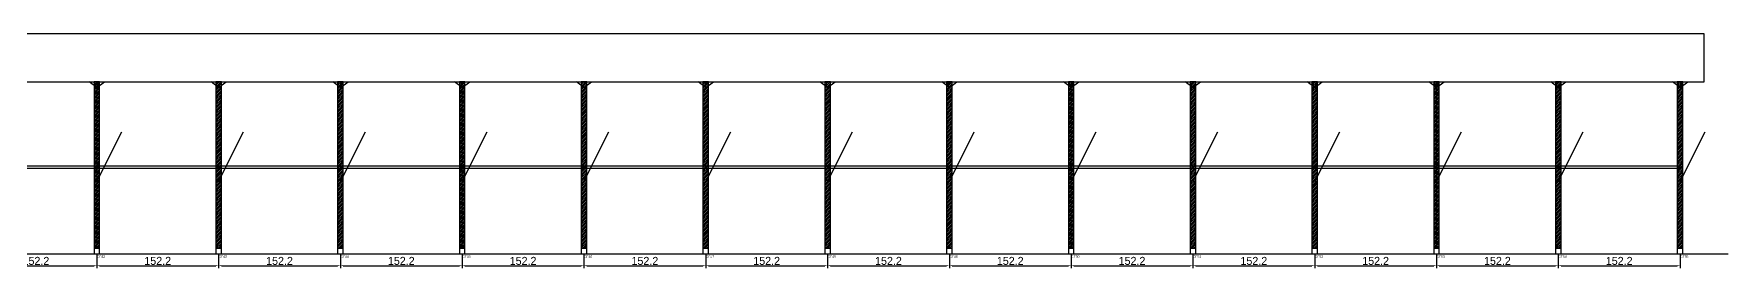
# Model space of a CAD drawing. Header units: metres. Extents: x -30 to 8308, y -25 to 308.
# Drawn here: x 6191 to 8308, y -25 to 268 of the extents above; entities that cross this region are included whole.
import ezdxf

# ---------------------------------------------------------------- set-up
doc = ezdxf.new("R2010")
doc.units = ezdxf.units.M
for name, color, linetype in [('BARRA_ANCORAGEM', 1, 'Continuous'), ('COTA', 241, 'Continuous'), ('GARFOS OK', 3, 'Continuous'), ('NOME DA VIGA', 6, 'Continuous'), ('SARR_7x7', 40, 'Continuous'), ('TIRAS REESCORAMENTO', 252, 'Continuous'), ('VIGAS', 3, 'Continuous')]:
    doc.layers.add(name, color=color, linetype=linetype)
doc.dimstyles.new('EZ DXF', dxfattribs={"dimtxt": 10, "dimasz": 3.5, "dimexe": 3, "dimexo": 1.5, "dimgap": 1, "dimtad": 1, "dimdec": 1, "dimdsep": 46, "dimcen": 2.5, "dimazin": 3, "dimtfac": 1, "dimtmove": 0, "dimatfit": 3})

msp = doc.modelspace()

# ---------------------------------------------------------------- hatches: boundary and pattern name
at = {"layer": 'COTA'}
h = msp.add_hatch(dxfattribs=at)
h.set_pattern_fill('ANSI31', scale=0.5)
h.paths.add_polyline_path([(6265.89, 0), (6272.89, 0), (6272.89, 208), (6265.89, 208)])
h = msp.add_hatch(dxfattribs=at)
h.set_pattern_fill('ANSI31', scale=0.5)
h.paths.add_polyline_path([(6418.07, 0), (6425.07, 0), (6425.07, 208), (6418.07, 208)])
h = msp.add_hatch(dxfattribs=at)
h.set_pattern_fill('ANSI31', scale=0.5)
h.paths.add_polyline_path([(6570.25, 0), (6577.25, 0), (6577.25, 208), (6570.25, 208)])
h = msp.add_hatch(dxfattribs=at)
h.set_pattern_fill('ANSI31', scale=0.5)
h.paths.add_polyline_path([(6722.43, 0), (6729.43, 0), (6729.43, 208), (6722.43, 208)])
h = msp.add_hatch(dxfattribs=at)
h.set_pattern_fill('ANSI31', scale=0.5)
h.paths.add_polyline_path([(6874.61, 0), (6881.61, 0), (6881.61, 208), (6874.61, 208)])
h = msp.add_hatch(dxfattribs=at)
h.set_pattern_fill('ANSI31', scale=0.5)
h.paths.add_polyline_path([(7026.79, 0), (7033.79, 0), (7033.79, 208), (7026.79, 208)])
h = msp.add_hatch(dxfattribs=at)
h.set_pattern_fill('ANSI31', scale=0.5)
h.paths.add_polyline_path([(7178.97, 0), (7185.97, 0), (7185.97, 208), (7178.97, 208)])
h = msp.add_hatch(dxfattribs=at)
h.set_pattern_fill('ANSI31', scale=0.5)
h.paths.add_polyline_path([(7331.15, 0), (7338.15, 0), (7338.15, 208), (7331.15, 208)])
h = msp.add_hatch(dxfattribs=at)
h.set_pattern_fill('ANSI31', scale=0.5)
h.paths.add_polyline_path([(7483.33, 0), (7490.33, 0), (7490.33, 208), (7483.33, 208)])
h = msp.add_hatch(dxfattribs=at)
h.set_pattern_fill('ANSI31', scale=0.5)
h.paths.add_polyline_path([(7635.51, 0), (7642.51, 0), (7642.51, 208), (7635.51, 208)])
h = msp.add_hatch(dxfattribs=at)
h.set_pattern_fill('ANSI31', scale=0.5)
h.paths.add_polyline_path([(7787.69, 0), (7794.69, 0), (7794.69, 208), (7787.69, 208)])
h = msp.add_hatch(dxfattribs=at)
h.set_pattern_fill('ANSI31', scale=0.5)
h.paths.add_polyline_path([(7939.87, 0), (7946.87, 0), (7946.87, 208), (7939.87, 208)])
h = msp.add_hatch(dxfattribs=at)
h.set_pattern_fill('ANSI31', scale=0.5)
h.paths.add_polyline_path([(8092.05, 0), (8099.05, 0), (8099.05, 208), (8092.05, 208)])
h = msp.add_hatch(dxfattribs=at)
h.set_pattern_fill('ANSI31', scale=0.5)
h.paths.add_polyline_path([(8244.23, 0), (8251.23, 0), (8251.23, 208), (8244.23, 208)])

# ---------------------------------------------------------------- linework, layer by layer
at = {"layer": 'BARRA_ANCORAGEM'}
for p, q in [((6269.39, 83.2), (6300.59, 145.6)), ((6421.57, 83.2), (6452.77, 145.6)), ((6573.75, 83.2), (6604.95, 145.6)), ((6725.93, 83.2), (6757.13, 145.6)), ((6878.11, 83.2), (6909.31, 145.6)), ((7030.29, 83.2), (7061.49, 145.6)), ((7182.47, 83.2), (7213.67, 145.6)), ((7334.65, 83.2), (7365.85, 145.6)), ((7486.83, 83.2), (7518.03, 145.6)), ((7639.01, 83.2), (7670.21, 145.6)), ((7791.19, 83.2), (7822.39, 145.6)), ((7943.37, 83.2), (7974.57, 145.6)), ((8095.55, 83.2), (8126.75, 145.6)), ((8247.73, 83.2), (8278.93, 145.6))]:
    msp.add_line(p, q, dxfattribs=at)
at = {"layer": 'GARFOS OK'}
for p, q in [((6269.39, 201), (6259.89, 208)), ((6259.89, 208), (6278.89, 208)), ((6269.39, 201), (6278.89, 208)), ((6421.57, 201), (6412.07, 208)), ((6412.07, 208), (6431.07, 208)), ((6421.57, 201), (6431.07, 208)), ((6573.75, 201), (6564.25, 208)), ((6564.25, 208), (6583.25, 208)), ((6573.75, 201), (6583.25, 208)), ((6725.93, 201), (6716.43, 208)), ((6716.43, 208), (6735.43, 208)), ((6725.93, 201), (6735.43, 208)), ((6878.11, 201), (6868.61, 208)), ((6868.61, 208), (6887.61, 208)), ((6878.11, 201), (6887.61, 208)), ((7030.29, 201), (7020.79, 208)), ((7020.79, 208), (7039.79, 208)), ((7030.29, 201), (7039.79, 208)), ((7182.47, 201), (7172.97, 208)), ((7172.97, 208), (7191.97, 208)), ((7182.47, 201), (7191.97, 208)), ((7334.65, 201), (7325.15, 208)), ((7325.15, 208), (7344.15, 208)), ((7334.65, 201), (7344.15, 208)), ((7486.83, 201), (7477.33, 208)), ((7477.33, 208), (7496.33, 208)), ((7486.83, 201), (7496.33, 208)), ((7639.01, 201), (7629.51, 208)), ((7629.51, 208), (7648.51, 208)), ((7639.01, 201), (7648.51, 208)), ((7791.19, 201), (7781.69, 208)), ((7781.69, 208), (7800.69, 208)), ((7791.19, 201), (7800.69, 208)), ((7943.37, 201), (7933.87, 208)), ((7933.87, 208), (7952.87, 208)), ((7943.37, 201), (7952.87, 208)), ((8095.55, 201), (8086.05, 208)), ((8086.05, 208), (8105.05, 208)), ((8095.55, 201), (8105.05, 208)), ((8247.73, 201), (8238.23, 208)), ((8238.23, 208), (8257.23, 208)), ((8247.73, 201), (8257.23, 208))]:
    msp.add_line(p, q, dxfattribs=at)
at = {"layer": 'GARFOS OK', "linetype": 'CONTINUOUS'}
msp.add_line((-30, -7), (8307.73, -7), dxfattribs=at)
at = {"layer": 'GARFOS OK'}
for points in [[(6265.89, 0), (6272.89, 0), (6272.89, 208), (6265.89, 208), (6265.89, 0)], [(6418.07, 0), (6425.07, 0), (6425.07, 208), (6418.07, 208), (6418.07, 0)], [(6570.25, 0), (6577.25, 0), (6577.25, 208), (6570.25, 208), (6570.25, 0)], [(6722.43, 0), (6729.43, 0), (6729.43, 208), (6722.43, 208), (6722.43, 0)], [(6874.61, 0), (6881.61, 0), (6881.61, 208), (6874.61, 208), (6874.61, 0)], [(7026.79, 0), (7033.79, 0), (7033.79, 208), (7026.79, 208), (7026.79, 0)], [(7178.97, 0), (7185.97, 0), (7185.97, 208), (7178.97, 208), (7178.97, 0)], [(7331.15, 0), (7338.15, 0), (7338.15, 208), (7331.15, 208), (7331.15, 0)], [(7483.33, 0), (7490.33, 0), (7490.33, 208), (7483.33, 208), (7483.33, 0)], [(7635.51, 0), (7642.51, 0), (7642.51, 208), (7635.51, 208), (7635.51, 0)], [(7787.69, 0), (7794.69, 0), (7794.69, 208), (7787.69, 208), (7787.69, 0)], [(7939.87, 0), (7946.87, 0), (7946.87, 208), (7939.87, 208), (7939.87, 0)], [(8092.05, 0), (8099.05, 0), (8099.05, 208), (8092.05, 208), (8092.05, 0)], [(8244.23, 0), (8251.23, 0), (8251.23, 208), (8244.23, 208), (8244.23, 0)]]:
    msp.add_lwpolyline(points, dxfattribs=at)
at = {"layer": 'SARR_7x7'}
for points in [[(6265.89, -7), (6272.89, -7), (6272.89, 0), (6265.89, 0), (6265.89, -7)], [(6418.07, -7), (6425.07, -7), (6425.07, 0), (6418.07, 0), (6418.07, -7)], [(6570.25, -7), (6577.25, -7), (6577.25, 0), (6570.25, 0), (6570.25, -7)], [(6722.43, -7), (6729.43, -7), (6729.43, 0), (6722.43, 0), (6722.43, -7)], [(6874.61, -7), (6881.61, -7), (6881.61, 0), (6874.61, 0), (6874.61, -7)], [(7026.79, -7), (7033.79, -7), (7033.79, 0), (7026.79, 0), (7026.79, -7)], [(7178.97, -7), (7185.97, -7), (7185.97, 0), (7178.97, 0), (7178.97, -7)], [(7331.15, -7), (7338.15, -7), (7338.15, 0), (7331.15, 0), (7331.15, -7)], [(7483.33, -7), (7490.33, -7), (7490.33, 0), (7483.33, 0), (7483.33, -7)], [(7635.51, -7), (7642.51, -7), (7642.51, 0), (7635.51, 0), (7635.51, -7)], [(7787.69, -7), (7794.69, -7), (7794.69, 0), (7787.69, 0), (7787.69, -7)], [(7939.87, -7), (7946.87, -7), (7946.87, 0), (7939.87, 0), (7939.87, -7)], [(8092.05, -7), (8099.05, -7), (8099.05, 0), (8092.05, 0), (8092.05, -7)], [(8244.23, -7), (8251.23, -7), (8251.23, 0), (8244.23, 0), (8244.23, -7)]]:
    msp.add_lwpolyline(points, dxfattribs=at)
at = {"layer": 'TIRAS REESCORAMENTO'}
for points in [[(6117.21, 100), (6269.39, 100), (6269.39, 102.5), (6117.21, 102.5), (6117.21, 100)], [(6269.39, 100), (6421.57, 100), (6421.57, 102.5), (6269.39, 102.5), (6269.39, 100)], [(6421.57, 100), (6573.75, 100), (6573.75, 102.5), (6421.57, 102.5), (6421.57, 100)], [(6573.75, 100), (6725.93, 100), (6725.93, 102.5), (6573.75, 102.5), (6573.75, 100)], [(6725.93, 100), (6878.11, 100), (6878.11, 102.5), (6725.93, 102.5), (6725.93, 100)], [(6878.11, 100), (7030.29, 100), (7030.29, 102.5), (6878.11, 102.5), (6878.11, 100)], [(7030.29, 100), (7182.47, 100), (7182.47, 102.5), (7030.29, 102.5), (7030.29, 100)], [(7182.47, 100), (7334.65, 100), (7334.65, 102.5), (7182.47, 102.5), (7182.47, 100)], [(7334.65, 100), (7486.83, 100), (7486.83, 102.5), (7334.65, 102.5), (7334.65, 100)], [(7486.83, 100), (7639.01, 100), (7639.01, 102.5), (7486.83, 102.5), (7486.83, 100)], [(7639.01, 100), (7791.19, 100), (7791.19, 102.5), (7639.01, 102.5), (7639.01, 100)], [(7791.19, 100), (7943.37, 100), (7943.37, 102.5), (7791.19, 102.5), (7791.19, 100)], [(7943.37, 100), (8095.55, 100), (8095.55, 102.5), (7943.37, 102.5), (7943.37, 100)], [(8095.55, 100), (8247.73, 100), (8247.73, 102.5), (8095.55, 102.5), (8095.55, 100)]]:
    msp.add_lwpolyline(points, dxfattribs=at)
at = {"layer": 'VIGAS'}
msp.add_lwpolyline([(0, 208), (8277.73, 208), (8277.73, 268), (0, 268), (0, 208)], dxfattribs=at)

# ---------------------------------------------------------------- texts
at = {"layer": 'NOME DA VIGA'}
for s, p in [('GF42', (6269.39, -12)), ('GF43', (6421.57, -12)), ('GF44', (6573.75, -12)), ('GF45', (6725.93, -12)), ('GF46', (6878.11, -12)), ('GF47', (7030.29, -12)), ('GF48', (7182.47, -12)), ('GF49', (7334.65, -12)), ('GF50', (7486.83, -12)), ('GF51', (7639.01, -12)), ('GF52', (7791.19, -12)), ('GF53', (7943.37, -12)), ('GF54', (8095.55, -12)), ('GF55', (8247.73, -12))]:
    msp.add_text(s, height=3, dxfattribs=at).set_placement(p)

# ---------------------------------------------------------------- dimensions: what is measured, and where the dimension line sits
at = {"layer": 'COTA'}
for base, p1, p2 in [((6117.21, -22), (6117.21, -7), (6269.39, -7)), ((6269.39, -22), (6269.39, -7), (6421.57, -7)), ((6421.57, -22), (6421.57, -7), (6573.75, -7)), ((6573.75, -22), (6573.75, -7), (6725.93, -7)), ((6725.93, -22), (6725.93, -7), (6878.11, -7)), ((6878.11, -22), (6878.11, -7), (7030.29, -7)), ((7030.29, -22), (7030.29, -7), (7182.47, -7)), ((7182.47, -22), (7182.47, -7), (7334.65, -7)), ((7334.65, -22), (7334.65, -7), (7486.83, -7)), ((7486.83, -22), (7486.83, -7), (7639.01, -7)), ((7639.01, -22), (7639.01, -7), (7791.19, -7)), ((7791.19, -22), (7791.19, -7), (7943.37, -7)), ((7943.37, -22), (7943.37, -7), (8095.55, -7)), ((8095.55, -22), (8095.55, -7), (8247.73, -7))]:
    msp.add_linear_dim(base=base, p1=p1, p2=p2, dimstyle='EZ DXF', dxfattribs=at).render()

doc.saveas('drawing.dxf')
